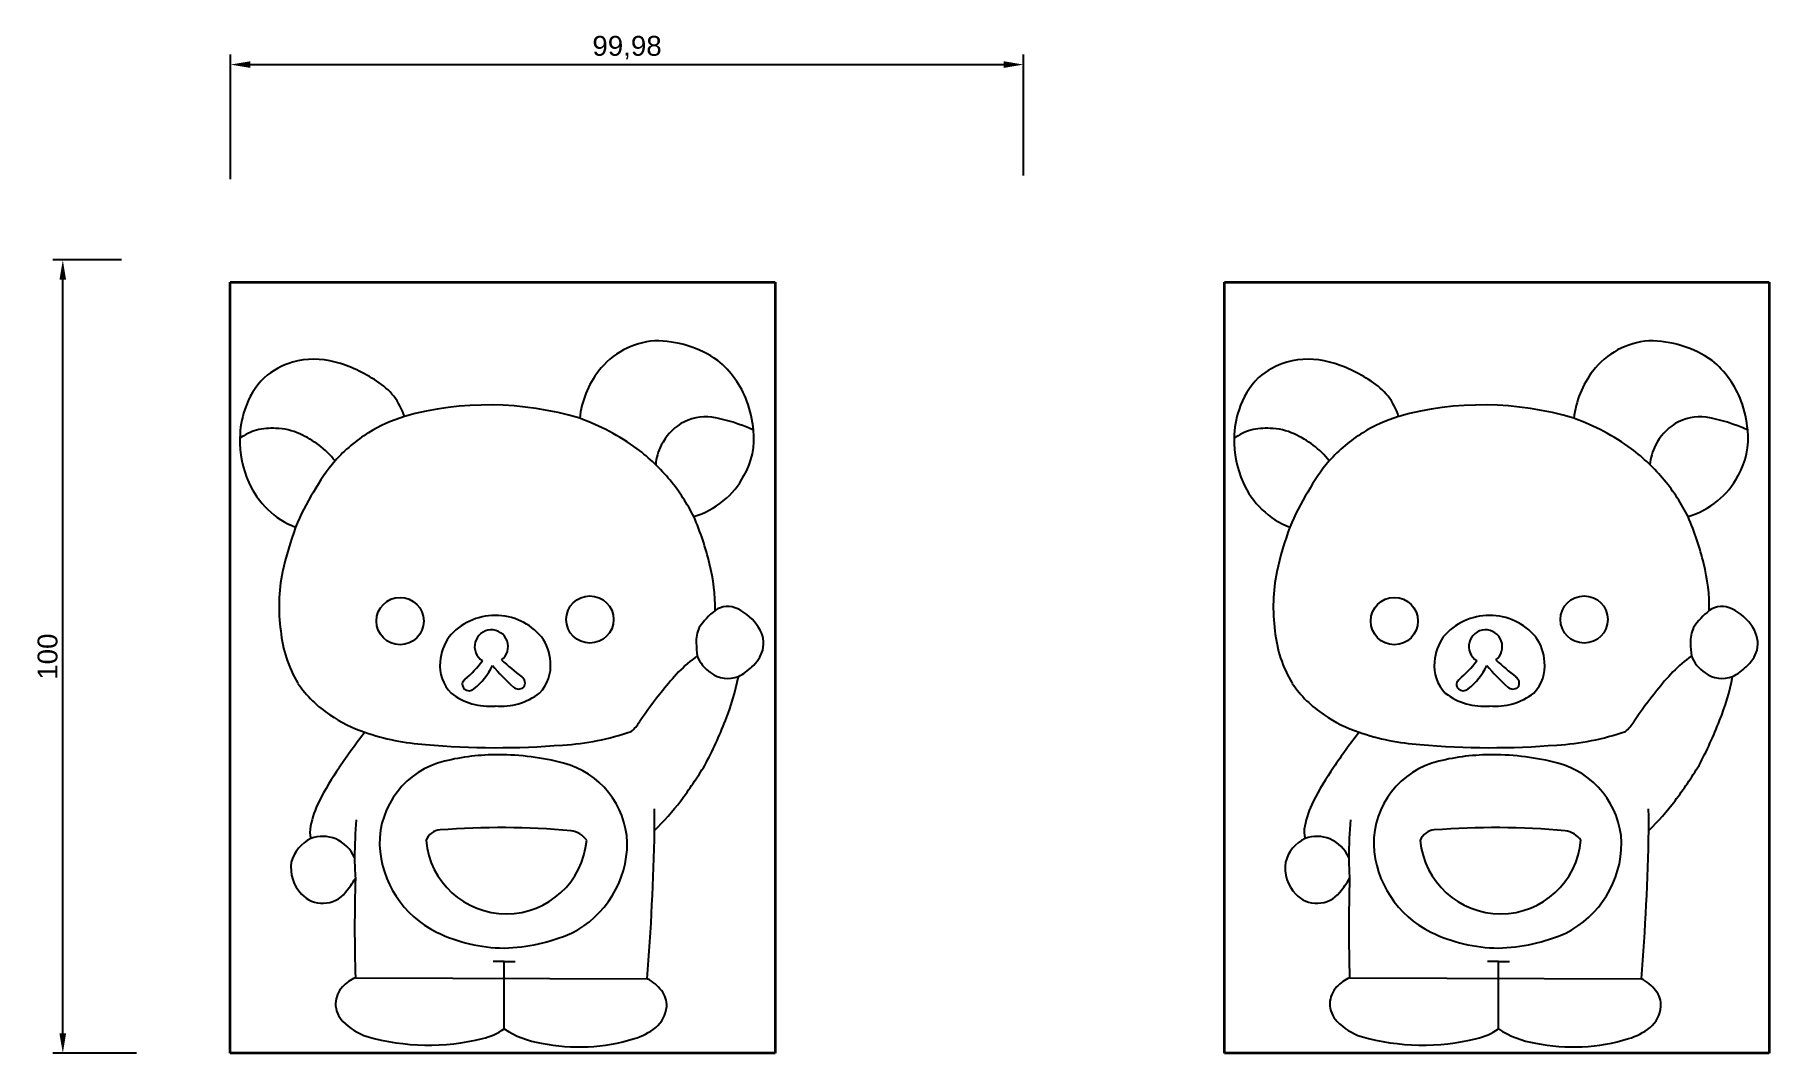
# Model space of a CAD drawing. Header units: millimetres. Extents: x -25 to 194, y 0 to 128.
import ezdxf

# ---------------------------------------------------------------- set-up
doc = ezdxf.new("R2010")
doc.units = ezdxf.units.MM
doc.layers.add('PDF_图像', color=7, linetype='Continuous')
doc.styles.get("Standard").update_dxf_attribs({"font": 'arial.ttf'})
doc.dimstyles.new('ISO-25', dxfattribs={"dimtxt": 2.5, "dimasz": 2.5, "dimexe": 1.25, "dimexo": 0.625, "dimtad": 1, "dimtxsty": 'Standard', "dimcen": 2.5, "dimadec": 0, "dimazin": 0, "dimtfac": 1, "dimtmove": 0, "dimatfit": 3, "dimfxl": 1, "dimarcsym": 0})
picture_1 = doc.add_image_def('image1.png', size_in_pixel=(424, 600))

# ---------------------------------------------------------------- blocks, each defined once
blk = doc.blocks.new('*D4')
at = {"color": 0, "lineweight": -2, "transparency": 16777216}
for p, q in [((-13.73, 99.96), (-22.37, 99.96)), ((-21.12, 2.46), (-21.12, 97.46)), ((-11.84, -0.04), (-22.37, -0.04))]:
    blk.add_line(p, q, dxfattribs=at)
at = {"color": 0, "transparency": 16777216}
for points in [[(-21.54, 97.46), (-20.71, 97.46), (-21.12, 99.96)], [(-21.54, 2.46), (-20.71, 2.46), (-21.12, -0.04)]]:
    blk.add_solid(points, dxfattribs=at)
at = {"layer": 'Defpoints', "color": 0, "transparency": 16777216}
for p in [(-21.12, 99.96), (-13.11, 99.96), (-11.22, -0.04)]:
    blk.add_point(p, dxfattribs=at)
at = {"color": 0, "transparency": 16777216, "insert": (-23.03, 49.96), "char_height": 2.5, "attachment_point": 5, "rotation": 90}
blk.add_mtext('100', dxfattribs=at)
blk = doc.blocks.new('*D5')
at = {"color": 0, "lineweight": -2, "transparency": 16777216}
for p, q in [((0.04, 110.14), (0.04, 125.84)), ((100.01, 110.61), (100.01, 125.84)), ((2.54, 124.59), (97.51, 124.59))]:
    blk.add_line(p, q, dxfattribs=at)
at = {"color": 0, "transparency": 16777216}
for points in [[(2.54, 125.01), (2.54, 124.17), (0.04, 124.59)], [(97.51, 125.01), (97.51, 124.17), (100.01, 124.59)]]:
    blk.add_solid(points, dxfattribs=at)
at = {"layer": 'Defpoints', "color": 0, "transparency": 16777216}
for p in [(100.01, 124.59), (0.04, 109.51), (100.01, 109.99)]:
    blk.add_point(p, dxfattribs=at)
at = {"color": 0, "transparency": 16777216, "insert": (50.02, 126.72), "char_height": 2.5, "attachment_point": 5}
blk.add_mtext('99,98', dxfattribs=at)

msp = doc.modelspace()

# ---------------------------------------------------------------- linework, layer by layer
for p, q in [((34.522, 11.553), (33.142, 11.553)), ((34.522, 11.553), (35.903, 11.553)), ((34.522, 11.553), (35.903, 11.553)), ((159.877, 11.553), (158.497, 11.553)), ((159.877, 11.553), (161.258, 11.553)), ((159.877, 11.553), (161.258, 11.553)), ((15.769, 9.492), (52.571, 9.347)), ((141.124, 9.492), (177.926, 9.347))]:
    msp.add_line(p, q)
for points in [[(34.522, 3.048), (34.522, 9.418), (34.522, 11.553)], [(159.877, 3.048), (159.877, 9.418), (159.877, 11.553)]]:
    msp.add_lwpolyline(points)
for centre in [(21.403, 54.444), (45.335, 54.643), (146.758, 54.444), (170.689, 54.643)]:
    msp.add_circle(centre, 2.979)
for centre, radius, start, end in [((54.265, 79.918), 9.888, 94.47432, 142.35119), ((53.494, 75.656), 14.12, 55.61997, 90), ((179.62, 79.918), 9.888, 94.47432, 142.35119), ((178.849, 75.656), 14.12, 55.61997, 90), ((11.271, 76.625), 11.018, 108.10113, 129.5781), ((10.535, 76.979), 10.469, 75.17558, 104.87043), ((8.402, 69.72), 18.033, 56.08387, 74.52535), ((55.752, 78.762), 11.771, 142.31537, 173.91006), ((53.366, 77.635), 12.617, 21.07543, 50.05806), ((136.626, 76.625), 11.018, 108.10113, 129.5781), ((135.889, 76.979), 10.469, 75.17558, 104.87043), ((133.756, 69.72), 18.033, 56.08387, 74.52535), ((181.107, 78.762), 11.771, 142.31537, 173.91006), ((178.721, 77.635), 12.617, 21.07543, 50.05806), ((11.651, 77.906), 10.332, 135.74104, 161.96567), ((14.252, 77.795), 8.075, 17.58596, 58.56085), ((137.006, 77.906), 10.332, 135.74104, 161.96567), ((139.607, 77.795), 8.075, 17.58596, 58.56085), ((11.932, 77.53), 10.72, 160.52073, 180.16189), ((32.611, 41.979), 39.714, 73.26342, 105.57211), ((50.692, 76.998), 15.346, 5.66265, 19.70353), ((137.287, 77.53), 10.72, 160.52073, 180.16189), ((157.966, 41.979), 39.714, 73.26342, 105.57211), ((176.047, 76.998), 15.346, 5.66265, 19.70353), ((5.355, 69.762), 8.983, 87.52823, 103.20067), ((5.52, 70.932), 7.808, 65.4005, 88.37341), ((28.397, 59.865), 21.366, 107.56454, 120.93331), ((34.225, 52.787), 28.941, 53.84944, 70.16004), ((60.554, 73.485), 6.952, 122.67406, 153.36806), ((59.903, 74.071), 6.113, 82.40223, 120.50226), ((57.308, 59.741), 20.671, 65.24574, 80.52298), ((130.709, 69.762), 8.983, 87.52823, 103.20067), ((130.875, 70.932), 7.808, 65.4005, 88.37341), ((153.752, 59.865), 21.366, 107.56454, 120.93331), ((159.58, 52.787), 28.941, 53.84944, 70.16004), ((185.908, 73.485), 6.952, 122.67406, 153.36806), ((185.258, 74.071), 6.113, 82.40223, 120.50226), ((182.662, 59.741), 20.671, 65.24574, 80.52298), ((14.292, 77.199), 13.082, 178.68198, 203.88002), ((5.349, 71.595), 7.209, 106.48473, 125.0082), ((4.088, 67.327), 11.684, 38.76673, 66.37375), ((28.302, 60.98), 20.367, 122.31497, 137.86759), ((59.439, 73.807), 5.816, 151.2751, 176.56897), ((56.696, 77.469), 9.326, 329.764, 6.42584), ((139.647, 77.199), 13.082, 178.68198, 203.88002), ((130.704, 71.595), 7.209, 106.48473, 125.0082), ((129.443, 67.327), 11.684, 38.76673, 66.37375), ((153.657, 60.98), 20.367, 122.31497, 137.86759), ((184.794, 73.807), 5.816, 151.2751, 176.56897), ((182.051, 77.469), 9.326, 329.764, 6.42584), ((32.673, 58.386), 25.368, 140.14667, 150.97002), ((36.84, 56.918), 24.065, 39.39596, 53.07478), ((158.027, 58.386), 25.368, 140.14667, 150.97002), ((162.195, 56.918), 24.065, 39.39596, 53.07478), ((37.614, 57.26), 23.251, 26.42875, 39.95463), ((55.683, 77.516), 10.235, 309.20912, 332.395), ((162.969, 57.26), 23.251, 26.42875, 39.95463), ((181.038, 77.516), 10.235, 309.20912, 332.395), ((12.415, 76.459), 11.067, 204.30984, 225.91926), ((34.822, 55.407), 28.736, 147.85436, 157.72141), ((137.77, 76.459), 11.067, 204.30984, 225.91926), ((160.177, 55.407), 28.736, 147.85436, 157.72141), ((11.535, 75.466), 9.742, 225.57149, 250.17724), ((55.18, 78.222), 11.101, 287.04848, 308.91613), ((136.89, 75.466), 9.742, 225.57149, 250.17724), ((180.535, 78.222), 11.101, 287.04848, 308.91613), ((53.312, 49.96), 47.95, 160.07519, 167.09581), ((26.016, 53.509), 35.352, 13.31472, 23.50653), ((178.666, 49.96), 47.95, 160.07519, 167.09581), ((151.371, 53.509), 35.352, 13.31472, 23.50653), ((38.938, 56.131), 22.178, 359.08334, 14.41134), ((164.293, 56.131), 22.178, 359.08334, 14.41134), ((29.006, 56.268), 22.861, 168.90205, 187.67045), ((154.361, 56.268), 22.861, 168.90205, 187.67045), ((33.309, 47.687), 7.45, 89.28662, 140.37119), ((33.507, 47.687), 7.45, 39.72818, 90.81276), ((66.689, 48.64), 9.056, 128.00568, 146.63976), ((62.698, 53.6), 2.692, 61.81231, 126.0821), ((61.402, 50.45), 6.091, 31.32947, 65.05743), ((158.664, 47.687), 7.45, 89.28662, 140.37119), ((158.862, 47.687), 7.45, 39.72818, 90.81276), ((192.044, 48.64), 9.056, 128.00568, 146.63976), ((188.053, 53.6), 2.692, 61.81231, 126.0821), ((186.756, 50.45), 6.091, 31.32947, 65.05743), ((22.116, 54.733), 15.839, 185.49362, 210.90703), ((32.91, 51.229), 2.109, 307.16875, 237.93714), ((62.758, 51.898), 4.02, 154.63299, 183.02944), ((63.656, 51.601), 3.572, 346.66625, 34.3698), ((147.471, 54.733), 15.839, 185.49362, 210.90703), ((158.265, 51.229), 2.109, 307.16875, 237.93714), ((188.113, 51.898), 4.02, 154.63299, 183.02944), ((189.011, 51.601), 3.572, 346.66625, 34.3698), ((32.513, 48.933), 6.059, 144.64857, 176.45259), ((34.301, 48.935), 6.059, 3.64678, 35.4508), ((75.446, 51.995), 16.705, 181.06241, 186.67225), ((62.704, 52.179), 4.644, 311.08922, 342.43525), ((157.867, 48.933), 6.059, 144.64857, 176.45259), ((159.656, 48.935), 6.059, 3.64678, 35.4508), ((200.8, 51.995), 16.705, 181.06241, 186.67225), ((188.059, 52.179), 4.644, 311.08922, 342.43525), ((31.294, 48.767), 4.859, 173.61305, 224.55318), ((21.348, 57.085), 12.941, 309.4723, 323.8005), ((25.965, 52.054), 7.773, 307.6125, 335.72685), ((54.026, 66.473), 27.39, 220.02403, 227.98984), ((95.803, 119.898), 93.519, 228.78505, 230.82886), ((35.52, 48.771), 4.859, 315.5462, 6.48633), ((71.428, 33.255), 20.983, 126.81503, 143.68757), ((63.061, 51.699), 4.518, 201.35888, 236.73441), ((60.848, 53.716), 7.033, 297.11496, 314.25666), ((156.649, 48.767), 4.859, 173.61305, 224.55318), ((146.703, 57.085), 12.941, 309.4723, 323.8005), ((151.32, 52.054), 7.773, 307.6125, 335.72685), ((179.381, 66.473), 27.39, 220.02403, 227.98984), ((221.158, 119.898), 93.519, 228.78505, 230.82886), ((160.875, 48.771), 4.859, 315.5462, 6.48633), ((196.782, 33.255), 20.983, 126.81503, 143.68757), ((188.416, 51.699), 4.518, 201.35888, 236.73441), ((186.203, 53.716), 7.033, 297.11496, 314.25666), ((20.557, 54.766), 14.542, 214.17625, 236.64536), ((30.033, 46.46), 0.784, 125.75286, 225.91743), ((36.358, 46.882), 1.008, 228.88668, 309.21042), ((36.227, 46.619), 0.927, 325.98712, 56.91556), ((62.745, 50.864), 3.651, 233.6946, 291.01102), ((34.777, 53.088), 29.814, 337.96311, 349.10994), ((145.912, 54.766), 14.542, 214.17625, 236.64536), ((155.387, 46.46), 0.784, 125.75286, 225.91743), ((161.713, 46.882), 1.008, 228.88668, 309.21042), ((161.581, 46.619), 0.927, 325.98712, 56.91556), ((188.099, 50.864), 3.651, 233.6946, 291.01102), ((160.131, 53.088), 29.814, 337.96311, 349.10994), ((32.702, 51.72), 8.012, 232.56545, 275.08199), ((30.098, 46.596), 0.929, 228.84978, 311.15022), ((34.107, 51.722), 8.012, 265.01739, 307.53393), ((90.158, 16.081), 46.328, 140.2884, 146.35559), ((158.056, 51.72), 8.012, 232.56545, 275.08199), ((155.453, 46.596), 0.929, 228.84978, 311.15022), ((159.462, 51.722), 8.012, 265.01739, 307.53393), ((215.512, 16.081), 46.328, 140.2884, 146.35559), ((21.978, 56.067), 16.416, 234.99908, 252.17231), ((47.315, 44.364), 5.011, 309.95648, 328.54477), ((14.181, 60.627), 51.738, 331.89113, 338.78229), ((147.332, 56.067), 16.416, 234.99908, 252.17231), ((172.67, 44.364), 5.011, 309.95648, 328.54477), ((139.536, 60.627), 51.738, 331.89113, 338.78229), ((96.881, -20.618), 100.582, 142.62452, 145.74757), ((26.614, 68.398), 29.582, 250.93556, 266.14496), ((40.026, 71.106), 32.338, 273.31896, 288.96149), ((222.236, -20.618), 100.582, 142.62452, 145.74757), ((151.969, 68.398), 29.582, 250.93556, 266.14496), ((165.381, 71.106), 32.338, 273.31896, 288.96149), ((33.622, 140.423), 101.937, 264.93643, 274.65669), ((33.578, 10.564), 27.023, 89.5171, 104.04541), ((33.98, 6.624), 30.963, 74.99429, 90.32314), ((158.977, 140.423), 101.937, 264.93643, 274.65669), ((158.933, 10.564), 27.023, 89.5171, 104.04541), ((159.335, 6.624), 30.963, 74.99429, 90.32314), ((43.031, 15.656), 35.656, 145.22231, 153.27326), ((29.528, 26.347), 10.729, 103.51947, 180.63443), ((39.27, 26.088), 10.793, 2.32452, 75.36462), ((9.84, 66.893), 58.623, 323.21692, 328.48651), ((168.385, 15.656), 35.656, 145.22231, 153.27326), ((154.883, 26.347), 10.729, 103.51947, 180.63443), ((164.625, 26.088), 10.793, 2.32452, 75.36462), ((135.195, 66.893), 58.623, 323.21692, 328.48651), ((22.124, 26.176), 12.252, 153.2445, 168.68421), ((-53.226, 28.065), 106.72, 0, 1.46042), ((28.323, 53.678), 35.91, 314.50009, 322.44521), ((147.479, 26.176), 12.252, 153.2445, 168.68421), ((72.128, 28.065), 106.72, 0, 1.46042), ((153.678, 53.678), 35.91, 314.50009, 322.44521), ((13.319, 27.883), 3.283, 167.74273, 194.96707), ((67.485, 24.645), 51.819, 174.74497, 180), ((138.673, 27.883), 3.283, 167.74273, 194.96707), ((192.84, 24.645), 51.819, 174.74497, 180), ((12.151, 22.861), 4.63, 115.64709, 165.25649), ((11.669, 22.839), 4.463, 68.70514, 109.93864), ((11.177, 22.488), 4.981, 25.66125, 64.89029), ((26.626, 26.031), 2.099, 94.94548, 158.72513), ((34.799, 27.712), 10.17, 185.18792, 355.02093), ((34.078, -73.822), 102.229, 85.02007, 94.28166), ((42.514, 25.07), 2.983, 35.96912, 81.55795), ((37.275, 26.528), 12.779, 296.6707, 359.99054), ((-283.116, 35.263), 336.686, 355.5854, 358.77497), ((137.506, 22.861), 4.63, 115.64709, 165.25649), ((137.024, 22.839), 4.463, 68.70514, 109.93864), ((136.531, 22.488), 4.981, 25.66125, 64.89029), ((151.981, 26.031), 2.099, 94.94548, 158.72513), ((160.154, 27.712), 10.17, 185.18792, 355.02093), ((159.433, -73.822), 102.229, 85.02007, 94.28166), ((167.869, 25.07), 2.983, 35.96912, 81.55795), ((162.63, 26.528), 12.779, 296.6707, 359.99054), ((-157.761, 35.263), 336.686, 355.5854, 358.77497), ((51.126, 24.645), 35.46, 180, 184.24128), ((31.733, 26.855), 12.949, 182.77578, 243.74808), ((176.481, 24.645), 35.46, 180, 184.24128), ((157.088, 26.855), 12.949, 182.77578, 243.74808), ((12.516, 23.397), 4.885, 172.44799, 223.51341), ((4.388, 28.762), 13.222, 319.99359, 329.35173), ((226.912, 15.86), 211.238, 178.32826, 181.72747), ((137.871, 23.397), 4.885, 172.44799, 223.51341), ((129.743, 28.762), 13.222, 319.99359, 329.35173), ((352.266, 15.86), 211.238, 178.32826, 181.72747), ((11.563, 22.392), 3.503, 222.3198, 273.08527), ((11.752, 22.371), 3.477, 270, 322.65933), ((136.918, 22.392), 3.503, 222.3198, 273.08527), ((137.107, 22.371), 3.477, 270, 322.65933), ((34.643, 32.819), 19.585, 243.83198, 269.60712), ((34.042, 35.586), 22.355, 271.19432, 293.65205), ((159.997, 32.819), 19.585, 243.83198, 269.60712), ((159.397, 35.586), 22.355, 271.19432, 293.65205), ((17.829, 4.844), 5.084, 113.90317, 136.68209), ((50.558, 5.118), 4.684, 35.95038, 64.54573), ((143.184, 4.844), 5.084, 113.90317, 136.68209), ((175.913, 5.118), 4.684, 35.95038, 64.54573), ((16.605, 6.076), 3.348, 137.64789, 177.15932), ((52.128, 6.007), 2.898, 356.90828, 39.94818), ((141.96, 6.076), 3.348, 137.64789, 177.15932), ((177.483, 6.007), 2.898, 356.90828, 39.94818), ((16.544, 6.265), 3.283, 180.40341, 224.01191), ((51.085, 6.226), 3.954, 310.21995, 354.56387), ((141.899, 6.265), 3.283, 180.40341, 224.01191), ((176.44, 6.226), 3.954, 310.21995, 354.56387), ((19.559, 9.179), 7.477, 224.0205, 251.97606), ((29.795, 9.873), 8.302, 283.93641, 304.71056), ((40.928, 12.769), 11.641, 236.61333, 261.43836), ((48.577, 9.682), 8.22, 286.70109, 308.0149), ((144.914, 9.179), 7.477, 224.0205, 251.97606), ((155.15, 9.873), 8.302, 283.93641, 304.71056), ((166.283, 12.769), 11.641, 236.61333, 261.43836), ((173.931, 9.682), 8.22, 286.70109, 308.0149), ((25.004, 29.631), 28.633, 254.27792, 283.71837), ((43.998, 24.263), 23.502, 258.20863, 287.17689), ((150.359, 29.631), 28.633, 254.27792, 283.71837), ((169.353, 24.263), 23.502, 258.20863, 287.17689)]:
    msp.add_arc(centre, radius, start, end)

# ---------------------------------------------------------------- dimensions: what is measured, and where the dimension line sits
dim = msp.add_linear_dim(base=(100.015, 124.588), p1=(0.035, 109.515), p2=(100.015, 109.986), dimstyle='ISO-25')
dim.commit()
dim.dimension.update_dxf_attribs({"geometry": '*D5', "text_midpoint": (50.025, 124.588), "dimtype": 160})
dim = msp.add_linear_dim(base=(-21.124, 99.962), p1=(-11.219, -0.036), p2=(-13.106, 99.962), angle=90, dimstyle='ISO-25')
dim.commit()
dim.dimension.update_dxf_attribs({"geometry": '*D4', "text_midpoint": (-21.124, 49.963), "dimtype": 160})

# ---------------------------------------------------------------- pictures from other files: only their frames are drawn
at = {"layer": 'PDF_图像', "color": 7, "lineweight": 35}
image = msp.add_image(picture_1, insert=(0, -0.036), size_in_units=(68.681, 97.189), dxfattribs=at)
image.dxf.flags = 15
image = msp.add_image(picture_1, insert=(125.355, -0.036), size_in_units=(68.681, 97.189), dxfattribs=at)
image.dxf.flags = 15

doc.saveas('drawing.dxf')
